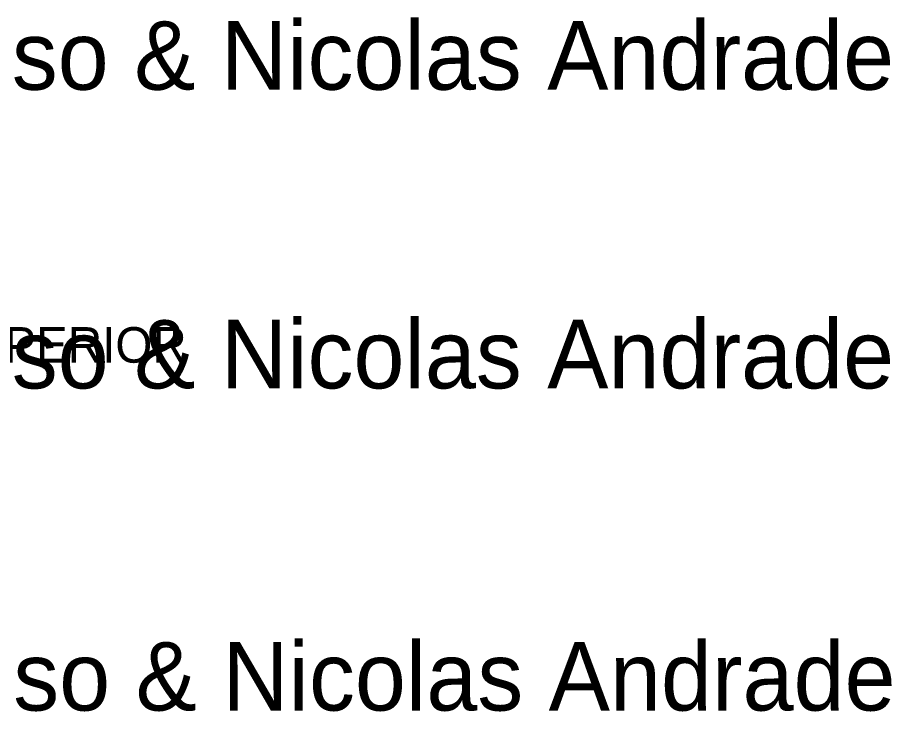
# Model space of a CAD drawing. Header units: metres. Extents: x 6 to 129, y -48 to 19.
# Drawn here: x 67.8 to 129.2, y -48 to 0.8 of the extents above; entities that cross this region are included whole.
import ezdxf
from ezdxf.enums import TextEntityAlignment as Align

# ---------------------------------------------------------------- set-up
doc = ezdxf.new("R2018")
doc.units = ezdxf.units.M
doc.header["$LTSCALE"] = 0.00025
doc.layers.add('CAR_TEXTO_CINZA', color=8, linetype='Continuous')
doc.layers.add('CAR_TEXTO_PRETO', color=1, linetype='Continuous')
doc.styles.add('Arial', font='arial.ttf')
doc.styles.get("Standard").update_dxf_attribs({"font": 'arial.ttf'})

# ---------------------------------------------------------------- blocks, each defined once
blk = doc.blocks.new('carimbo')
at = {"layer": 'CAR_TEXTO_CINZA', "style": 'Arial', "flags": 8}
blk.add_attdef('FASE', (-0.1734, 0.04), '', height=0.002, dxfattribs=at)
blk.add_attdef('A/S', text='', height=0.002, dxfattribs=at).set_placement((-0.0033, 0.0278), align=Align.RIGHT)
at = {"layer": 'CAR_TEXTO_PRETO', "lineweight": 30, "flags": 104}
blk.add_attdef('TITULO_01', text='', height=0.003, dxfattribs=at).set_placement((-0.1122, 0.0062), align=Align.MIDDLE_CENTER)
at = {"layer": 'CAR_TEXTO_PRETO', "linetype": 'Continuous', "style": 'Arial', "flags": 8}
for tag, p, height in [('IES-CURSO', (-0.1734, 0.045), 0.006), ('NOME', (-0.1734, 0.033), 0.005)]:
    blk.add_attdef(tag, p, '', height=height, dxfattribs=at)
at = {"layer": 'CAR_TEXTO_PRETO', "style": 'Arial', "flags": 8}
for tag, p in [('DISCIPLINA', (-0.1578, 0.0275)), ('DOCENTE', (-0.1579, 0.024)), ('REVN', (-0.0356, 0.0038)), ('DATAEMISSÃO', (-0.0334, 0.0082))]:
    blk.add_attdef(tag, p, '', height=0.002, dxfattribs=at)
at = {"layer": 'CAR_TEXTO_PRETO', "lineweight": 30, "flags": 104}
blk.add_attdef('DISCENTE', text='', height=0.002, dxfattribs=at).set_placement((-0.1576, 0.0176), align=Align.MIDDLE_LEFT)
at = {"layer": 'CAR_TEXTO_PRETO', "style": 'Arial'}
blk.add_attdef('ESCALA', (-0.0335, 0.0129), '', height=0.002, dxfattribs=at)
at = {"layer": 'CAR_TEXTO_PRETO', "style": 'Arial', "flags": 8}
for tag, p in [('NUM', (-0.0263, 0.0205)), ('TOT', (-0.011, 0.0205))]:
    blk.add_attdef(tag, text='', height=0.0045, dxfattribs=at).set_placement(p, align=Align.MIDDLE_CENTER)
blk.add_attdef('REVDATA', text='', height=0.002, dxfattribs=at).set_placement((-0.0034, 0.0037), align=Align.RIGHT)

msp = doc.modelspace()

# ---------------------------------------------------------------- block references
ref = msp.add_blockref('carimbo', (34.022, -0.261), dxfattribs=dict(xscale=45.24008606927378, yscale=45.24008606927378, zscale=45.24008606927378))
lines = msp.add_mtext('Marcos Cardoso & Nicolas Andrade', dxfattribs={"layer": 'CAR_TEXTO_CINZA', "insert": (26.893, 0.537), "char_height": 4.821, "attachment_point": 1})
ref.add_attrib('DISCENTE', '', (26.893, 0.537), dxfattribs={"flags": 104}).embed_mtext(lines)
ref = msp.add_blockref('carimbo', (34.022, -21.254), dxfattribs=dict(xscale=45.24008606927378, yscale=45.24008606927378, zscale=45.24008606927378))
lines = msp.add_mtext('PLANTA BAIXA PAV. SUPERIOR', dxfattribs={"layer": 'CAR_TEXTO_CINZA', "color": 7, "insert": (28.947, -20.972), "char_height": 2.5, "attachment_point": 1})
ref.add_attrib('TITULO_01', '', (28.947, -20.972), dxfattribs={"flags": 104}).embed_mtext(lines)
lines = msp.add_mtext('Marcos Cardoso & Nicolas Andrade', dxfattribs={"layer": 'CAR_TEXTO_CINZA', "insert": (26.893, -20.457), "char_height": 4.821, "attachment_point": 1})
ref.add_attrib('DISCENTE', '', (26.893, -20.457), dxfattribs={"flags": 104}).embed_mtext(lines)
ref = msp.add_blockref('carimbo', (34.124, -43.899), dxfattribs=dict(xscale=45.24008606927378, yscale=45.24008606927378, zscale=45.24008606927378))
lines = msp.add_mtext('Marcos Cardoso & Nicolas Andrade', dxfattribs={"layer": 'CAR_TEXTO_CINZA', "insert": (26.996, -43.102), "char_height": 4.821, "attachment_point": 1})
ref.add_attrib('DISCENTE', '', (26.996, -43.102), dxfattribs={"flags": 104}).embed_mtext(lines)

doc.saveas('drawing.dxf')
